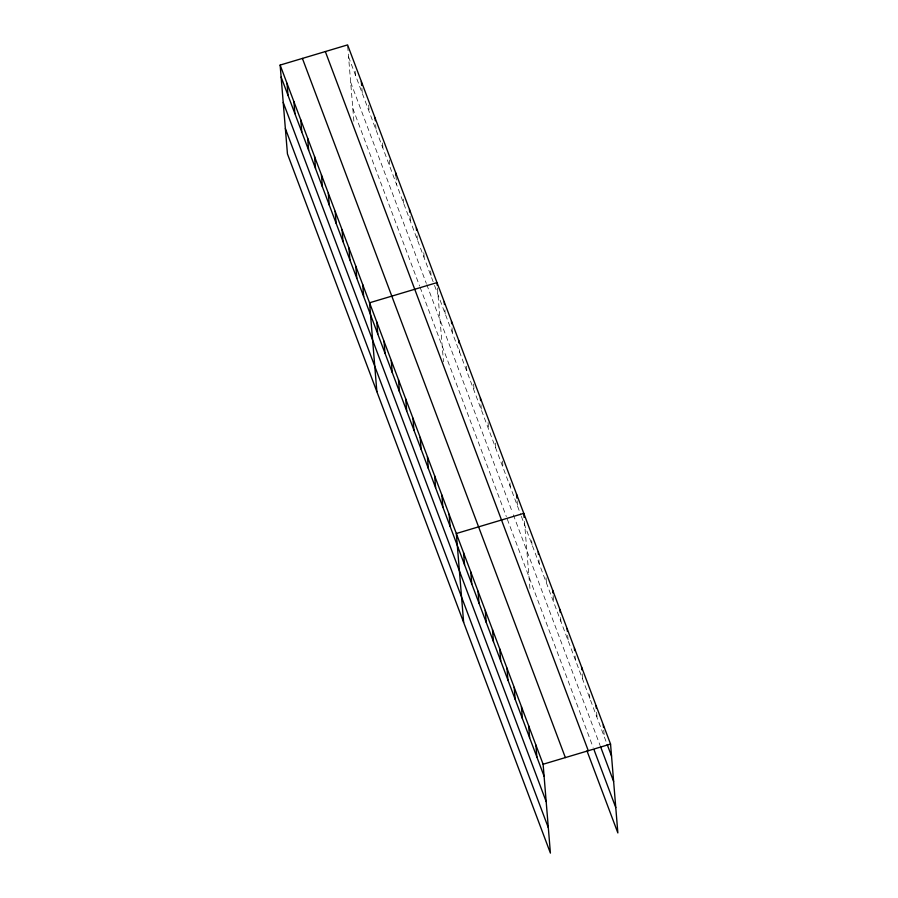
<?xml version="1.0" encoding="UTF-8"?>
<svg xmlns="http://www.w3.org/2000/svg" width="898" height="898" viewBox="0 0 898 898"><rect width="100%" height="100%" fill="white"/><g stroke="black" fill="none" stroke-linecap="round" stroke-linejoin="round"><path stroke-width="0.67" stroke-dasharray="4.49 3.37" d="M348.57 56.888L434.048 284.161M434.542 285.474L520.896 515.093M521.379 516.372L606.711 743.252M350.658 82.257L426.314 283.409M426.797 284.711L512.376 512.253M513.342 514.812L600.122 745.542M352.813 108.389L419.613 286.024M420.107 287.338L506.337 516.597M507.291 519.156L593.107 747.327M603.759 730.175L604.298 736.843M596.631 712.282L597.069 717.614M589.515 694.39L589.84 698.386M582.173 673.826L582.611 679.157M575.046 655.933L575.371 659.929M567.704 635.38L568.142 640.712M560.588 617.476L560.913 621.483M553.134 595.587L553.684 602.255M546.018 577.695L546.455 583.027M538.89 559.802L539.215 563.798M531.661 540.574L531.986 544.57M524.432 521.345L530.078 590.121M517.091 500.781L517.529 506.113M509.963 482.888L510.289 486.884M502.51 461L503.06 467.656M495.393 443.107L495.831 448.428M488.052 422.543L488.602 429.21M480.935 404.65L481.373 409.982M473.594 384.086L474.133 390.753M466.466 366.193L466.904 371.525M459.45 349.625L459.675 352.297M452.008 327.736L452.446 333.068M444.88 309.844L445.206 313.84M437.427 287.955L443.5 361.815M430.67 270.994L431.107 276.326M423.789 252.708L424.226 258.04M417.02 235.759L417.346 239.755M410.027 216.137L410.476 221.469M403.269 199.188L403.595 203.184M395.951 175.57L396.714 184.898M389.294 159.945L389.833 166.613M382.526 142.995L382.963 148.327M375.645 124.71L376.082 130.042M368.663 105.088L369.201 111.756M361.894 88.139L362.332 93.471M355.125 71.178L355.451 75.185M347.694 46.236L354.003 122.88"/><path stroke-width="1.35" d="M280.142 65.071L543.11 764.243L550.407 853.1L287.45 153.928L280.142 65.071L347.593 44.9L610.55 744.072L617.858 832.929L587 750.896M543.11 764.243L610.55 744.072M607.194 744.532L611.538 756.071M600.605 746.822L613.615 781.44M594.072 749.886L615.77 807.571M325.334 51.556L588.291 750.728M302.401 58.415L565.358 757.586M281.13 77.06L544.098 776.242M283.218 102.428L546.175 801.6M285.373 128.56L548.33 827.731M603.31 724.854L603.535 727.515M596.081 705.626L596.306 708.286M581.623 667.169L581.837 669.829M574.394 647.941L574.608 650.601M567.154 628.712L567.379 631.373M559.925 609.484L560.15 612.155M552.697 590.255L552.91 592.927M538.239 551.799L538.452 554.47M524.095 517.349L523.77 513.353L456.33 533.513L463.637 622.37M516.541 494.125L516.866 498.121M535.87 745.014L536.858 757.014M528.641 725.786L529.629 737.786M521.412 706.558L522.4 718.557M514.184 687.34L515.171 699.329M506.955 668.112L507.931 680.1M480.385 397.982L480.598 400.654M499.715 648.884L500.702 660.872M492.486 629.655L493.473 641.643M485.257 610.427L486.245 622.415M458.687 340.297L458.912 342.969M478.028 591.198L479.016 603.198M451.458 321.08L451.672 323.74M470.788 571.97L471.776 583.969M444.229 301.851L444.443 304.512M463.559 552.741L464.547 564.741M437.214 285.283L436.989 282.623L369.549 302.783L376.857 391.64M449.101 514.285L450.089 526.284M441.872 495.067L442.849 507.056M416.358 227.766L416.582 230.427M434.632 475.839L435.62 487.827M409.488 209.481L409.701 212.141M427.403 456.611L428.391 468.599M420.174 437.382L421.162 449.37M395.726 172.899L395.951 175.57M412.945 418.154L413.933 430.142M405.705 398.925L406.693 410.914M398.476 379.697L399.464 391.696M375.095 118.042L375.319 120.714M391.247 360.468L392.235 372.468M384.018 341.24L385.006 353.24M361.344 81.471L361.67 85.467M376.79 322.012L377.766 334.011M362.68 284.498L363.668 296.497M355.799 266.212L356.787 278.212M348.918 247.927L349.906 259.926M342.048 229.641L343.025 241.641M335.167 211.356L336.155 223.355M328.286 193.07L329.274 205.07M321.417 174.784L322.393 186.784M314.536 156.499L315.524 168.487M307.655 138.213L308.643 150.202M300.785 119.928L301.762 131.916M293.904 101.642L294.892 113.631M287.023 83.357L288.011 95.345"/></g></svg>
